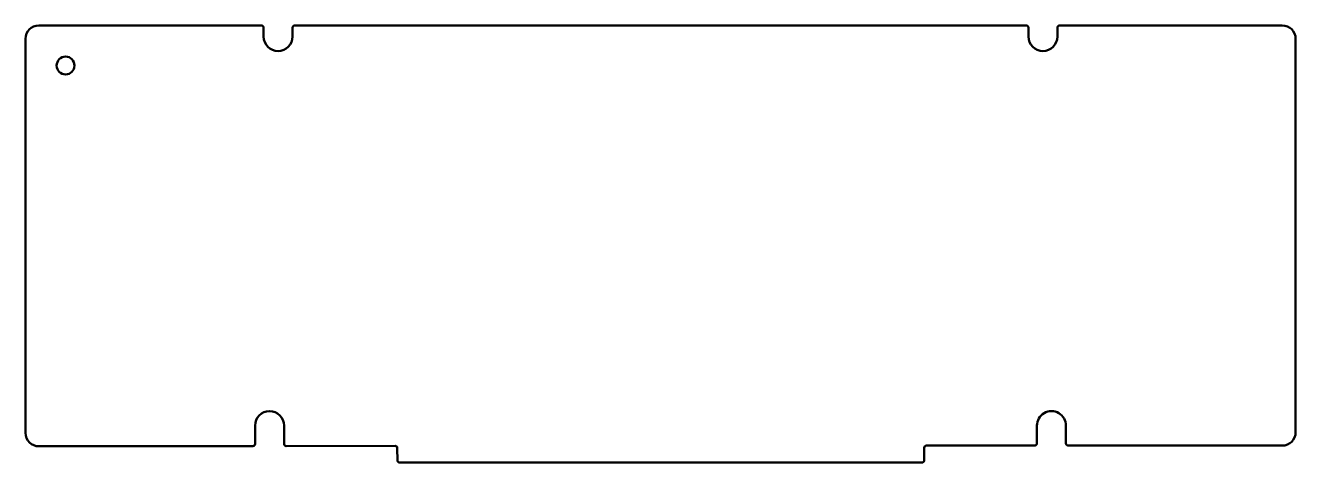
# Model space of a CAD drawing. Header units: millimetres. Extents: x 619 to 904, y 20 to 118.
import ezdxf

# ---------------------------------------------------------------- set-up
doc = ezdxf.new("R2010")
doc.units = ezdxf.units.MM
doc.header["$LTSCALE"] = 0.75
doc.layers.add('Visible', color=7, linetype='Continuous', lineweight=50)

msp = doc.modelspace()

# ---------------------------------------------------------------- linework, layer by layer
at = {"layer": 'Visible'}
for p, q in [((672.28, 117.56), (622.41, 117.56)), ((672.78, 117.06), (672.78, 115.06)), ((679.28, 115.06), (679.28, 117.06)), ((843.73, 117.56), (679.78, 117.56)), ((844.23, 117.06), (844.23, 115.06)), ((850.73, 115.06), (850.73, 117.06)), ((851.23, 117.56), (901.11, 117.56)), ((619.41, 26.2), (619.41, 114.56)), ((904.11, 114.56), (904.11, 26.36)), ((670.88, 27.84), (670.88, 23.75)), ((677.38, 23.76), (677.38, 27.84)), ((846.14, 27.84), (846.14, 23.86)), ((852.64, 23.86), (852.64, 27.84)), ((670.38, 23.25), (622.41, 23.2)), ((702.27, 23.29), (677.88, 23.26)), ((702.78, 20.05), (702.77, 22.79)), ((820.86, 22.86), (820.86, 20.05)), ((845.64, 23.36), (821.36, 23.36)), ((853.14, 23.36), (901.11, 23.36)), ((820.36, 19.55), (703.28, 19.55))]:
    msp.add_line(p, q, dxfattribs=at)
at = {"layer": 'Visible', "extrusion": (0, 0, -1)}
msp.add_circle((-628.41, 108.56), 2, dxfattribs=at)
for centre, radius, start, end in [((-622.41, 114.56), 3, 0, 90), ((-672.28, 117.06), 0.5, 90, 180), ((-679.78, 117.06), 0.5, 0, 90), ((-843.73, 117.06), 0.5, 90, 180), ((-851.23, 117.06), 0.5, 0, 90), ((-901.11, 114.56), 3, 90, 180), ((-622.41, 26.2), 3, 269.9335, 0), ((-901.11, 26.36), 3, 180, 270), ((-670.38, 23.75), 0.5, 180, 269.9335), ((-677.88, 23.76), 0.5, 269.9335, 0), ((-845.64, 23.86), 0.5, 180, 270), ((-853.14, 23.86), 0.5, 270, 0), ((-703.28, 20.05), 0.5, 270, 359.9335), ((-820.36, 20.05), 0.5, 180, 270)]:
    msp.add_arc(centre, radius, start, end, dxfattribs=at)
at = {"layer": 'Visible'}
for centre, radius, start, end in [((676.03, 115.06), 3.25, 180, 360), ((847.48, 115.06), 3.25, 180, 359.9998), ((674.13, 27.84), 3.25, 360, 180), ((849.39, 27.84), 3.25, 359.999, 180.001), ((702.27, 22.79), 0.5, 0.0665, 90.0665), ((821.36, 22.86), 0.5, 90, 180)]:
    msp.add_arc(centre, radius, start, end, dxfattribs=at)

doc.saveas('drawing.dxf')
